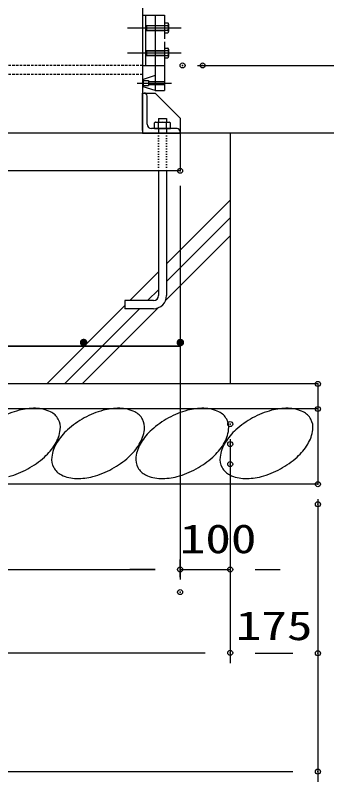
# Model space of a CAD drawing. Units: millimetres, scale not verified. Extents: x -5940 to 5940, y -4200 to 4200.
# Drawn here: x 2440 to 3061, y -1964 to -436 of the extents above; entities that cross this region are included whole.
import ezdxf
from ezdxf.enums import TextEntityAlignment as Align

# ---------------------------------------------------------------- set-up
doc = ezdxf.new("R2010")
doc.units = ezdxf.units.MM
doc.header["$LTSCALE"] = 20
doc.header["$PDMODE"] = 32
doc.header["$PDSIZE"] = 10
doc.linetypes.add('USER1', pattern=[0.375, 0.25, -0.125])
doc.linetypes.add('USER5', pattern=[0.26, 0.01, -0.25])
for name, color, linetype, lineweight in [('0-0_0', 7, 'Continuous', 25), ('0-1_1', 7, 'Continuous', 25), ('0-2_EXTCNT-L', 4, 'Continuous', 25), ('0-4_2', 7, 'Continuous', 25)]:
    doc.layers.add(name, color=color, linetype=linetype, lineweight=lineweight)
doc.layers.add('0-5_DEFPOINTS', color=7, linetype='Continuous')
doc.styles.add('ＭＳ ゴシック', font='')
doc.styles.get('ＭＳ ゴシック').set_extended_font_data('MS Gothic')

msp = doc.modelspace()

# ---------------------------------------------------------------- linework, layer by layer
at = {"layer": '0-0_0'}
for p, q in [((2693.39, -436.28), (2737.39, -436.28)), ((2699.39, -456.28), (2737.39, -456.28)), ((2699.39, -456.78), (2737.39, -456.78)), ((2737.39, -451.48), (2744.19, -451.48)), ((2737.39, -456.38), (2745.39, -456.38)), ((2663.23, -461.27), (2770.54, -461.3)), ((2699.39, -465.78), (2737.39, -465.78)), ((2699.39, -466.28), (2737.39, -466.28)), ((2737.39, -466.18), (2745.39, -466.18)), ((2737.39, -471.08), (2744.19, -471.08)), ((2737.39, -501.48), (2744.19, -501.48)), ((2663.23, -511.27), (2770.54, -511.3)), ((2699.39, -506.28), (2737.39, -506.28)), ((2699.39, -506.78), (2737.39, -506.78)), ((2699.39, -515.78), (2737.39, -515.78)), ((2699.39, -516.28), (2737.39, -516.28)), ((2737.39, -506.38), (2745.39, -506.38)), ((2737.39, -516.18), (2745.39, -516.18)), ((2737.39, -521.08), (2744.19, -521.08)), ((2693.39, -536.28), (2737.39, -536.28)), ((2718.4, -556.29), (2694.39, -563.96)), ((2682.59, -571.28), (2751.15, -571.29)), ((2694.39, -566.28), (2705.39, -566.28)), ((2694.39, -576.28), (2705.39, -576.28)), ((2718.39, -586.28), (2694.39, -578.6)), ((2705.39, -568.28), (2737.39, -568.29)), ((2705.39, -574.28), (2737.39, -574.29)), ((2718.39, -586.28), (2737.39, -586.28))]:
    msp.add_line(p, q, dxfattribs=at)
at = {"layer": '0-0_0', "color": 1}
for p, q in [((2803.39, -536.26), (3757.03, -536.26)), ((2843.39, -536.26), (3757.03, -536.26)), ((2768.39, -776.26), (2768.39, -1561.45)), ((2868.39, -1281.26), (2868.39, -1727.45)), ((2868.39, -1321.26), (2868.39, -1561.45)), ((2868.39, -1361.26), (2868.39, -1728.45)), ((3043.39, -1401.26), (3043.39, -1964.45)), ((3043.39, -1441.26), (3043.39, -1728.45)), ((2768.39, -1556.45), (2768.39, -1521.45))]:
    msp.add_line(p, q, dxfattribs=at)
at = {"layer": '0-0_0', "color": 2}
for p, q in [((1468.39, -1541.45), (2718.39, -1541.45)), ((2718.39, -1541.45), (2668.39, -1541.45)), ((2768.39, -1541.45), (2868.39, -1541.45)), ((2918.39, -1541.45), (2968.39, -1541.45)), ((1368.39, -1707.45), (2818.39, -1707.45)), ((2918.39, -1708.45), (2993.39, -1708.45)), ((1193.39, -1944.45), (2993.39, -1944.45))]:
    msp.add_line(p, q, dxfattribs=at)
at = {"layer": '0-0_0'}
for centre, radius, start, end in [((2742.29, -453.93), 3.1, 307.80915, 52.19085), ((2734.79, -461.28), 10.6, 332.47843, 27.52157), ((2742.29, -468.63), 3.1, 307.8099, 52.1901), ((2742.29, -503.93), 3.1, 307.80915, 52.19085), ((2734.79, -511.28), 10.6, 332.47843, 27.52157), ((2742.29, -518.63), 3.1, 307.8099, 52.1901)]:
    msp.add_arc(centre, radius, start, end, dxfattribs=at)
for points in [[(2568.39, -1088.76), (2576.36, -1081.27), (2577.3, -1081.39)], [(2568.39, -1088.76), (2575.42, -1081.27), (2576.36, -1081.27)], [(2568.39, -1088.76), (2574.49, -1081.39), (2575.42, -1081.27)], [(2568.39, -1088.76), (2577.3, -1081.39), (2578.21, -1081.63)], [(2568.39, -1088.76), (2573.57, -1081.63), (2574.49, -1081.39)], [(2568.39, -1088.76), (2578.21, -1081.63), (2575.66, -1088.67)], [(2568.39, -1088.76), (2572.7, -1081.97), (2573.57, -1081.63)], [(2568.39, -1088.76), (2571.87, -1082.43), (2572.7, -1081.97)], [(2568.39, -1088.76), (2571.11, -1082.98), (2571.87, -1082.43)], [(2568.39, -1088.76), (2570.42, -1083.63), (2571.11, -1082.98)], [(2568.45, -1087.82), (2570.42, -1083.63), (2568.39, -1088.76)], [(2568.45, -1087.82), (2569.82, -1084.35), (2570.42, -1083.63)], [(2568.63, -1086.89), (2569.82, -1084.35), (2568.45, -1087.82)], [(2568.63, -1086.89), (2569.32, -1085.15), (2569.82, -1084.35)], [(2575.66, -1088.67), (2578.21, -1081.63), (2575.67, -1088.64)], [(2575.67, -1088.64), (2578.21, -1081.63), (2575.69, -1088.61)], [(2575.69, -1088.61), (2578.21, -1081.63), (2575.71, -1088.59)], [(2575.71, -1088.59), (2578.21, -1081.63), (2575.73, -1088.57)], [(2575.73, -1088.57), (2578.21, -1081.63), (2575.76, -1088.55)], [(2575.76, -1088.55), (2578.21, -1081.63), (2575.79, -1088.53)], [(2575.79, -1088.53), (2578.21, -1081.63), (2575.81, -1088.52)], [(2575.81, -1088.52), (2578.21, -1081.63), (2575.85, -1088.51)], [(2575.85, -1088.51), (2578.21, -1081.63), (2575.88, -1088.51)], [(2575.88, -1088.51), (2578.21, -1081.63), (2575.91, -1088.51)], [(2575.91, -1088.51), (2578.21, -1081.63), (2575.94, -1088.51)], [(2575.94, -1088.51), (2578.21, -1081.63), (2575.97, -1088.52)], [(2575.97, -1088.52), (2578.21, -1081.63), (2576, -1088.53)], [(2576, -1088.53), (2578.21, -1081.63), (2576.03, -1088.55)], [(2576.03, -1088.55), (2578.21, -1081.63), (2576.05, -1088.57)], [(2576.05, -1088.57), (2578.21, -1081.63), (2576.07, -1088.59)], [(2576.07, -1088.59), (2578.21, -1081.63), (2576.09, -1088.61)], [(2576.09, -1088.61), (2578.21, -1081.63), (2576.11, -1088.64)], [(2576.11, -1088.64), (2578.21, -1081.63), (2576.12, -1088.67)], [(2576.12, -1088.67), (2578.21, -1081.63), (2576.13, -1088.7)], [(2576.13, -1088.7), (2578.21, -1081.63), (2576.14, -1088.73)], [(2576.14, -1088.76), (2578.21, -1081.63), (2579.09, -1081.97)], [(2576.14, -1088.73), (2578.21, -1081.63), (2576.14, -1088.76)], [(2576.14, -1088.76), (2579.09, -1081.97), (2579.91, -1082.43)], [(2576.14, -1088.76), (2579.91, -1082.43), (2580.67, -1082.98)], [(2576.14, -1088.76), (2580.67, -1082.98), (2581.36, -1083.63)], [(2576.14, -1088.76), (2581.36, -1083.63), (2581.96, -1084.35)], [(2576.14, -1088.76), (2581.96, -1084.35), (2582.46, -1085.15)], [(2761.39, -1088.76), (2769.36, -1081.27), (2770.3, -1081.39)], [(2761.39, -1088.76), (2768.42, -1081.27), (2769.36, -1081.27)], [(2761.39, -1088.76), (2767.49, -1081.39), (2768.42, -1081.27)], [(2761.39, -1088.76), (2770.3, -1081.39), (2771.21, -1081.63)], [(2761.39, -1088.76), (2766.57, -1081.63), (2767.49, -1081.39)], [(2761.39, -1088.76), (2771.21, -1081.63), (2768.66, -1088.67)], [(2761.39, -1088.76), (2765.7, -1081.97), (2766.57, -1081.63)], [(2761.39, -1088.76), (2764.87, -1082.43), (2765.7, -1081.97)], [(2761.39, -1088.76), (2764.11, -1082.98), (2764.87, -1082.43)], [(2761.39, -1088.76), (2763.42, -1083.63), (2764.11, -1082.98)], [(2761.39, -1088.76), (2762.82, -1084.35), (2763.42, -1083.63)], [(2761.45, -1087.82), (2762.82, -1084.35), (2761.39, -1088.76)], [(2761.45, -1087.82), (2762.32, -1085.15), (2762.82, -1084.35)], [(2768.66, -1088.67), (2771.21, -1081.63), (2768.67, -1088.64)], [(2768.67, -1088.64), (2771.21, -1081.63), (2768.69, -1088.61)], [(2768.69, -1088.61), (2771.21, -1081.63), (2768.71, -1088.59)], [(2768.71, -1088.59), (2771.21, -1081.63), (2768.73, -1088.57)], [(2768.73, -1088.57), (2771.21, -1081.63), (2768.76, -1088.55)], [(2768.76, -1088.55), (2771.21, -1081.63), (2768.79, -1088.53)], [(2768.79, -1088.53), (2771.21, -1081.63), (2768.81, -1088.52)], [(2768.81, -1088.52), (2771.21, -1081.63), (2768.85, -1088.51)], [(2768.85, -1088.51), (2771.21, -1081.63), (2768.88, -1088.51)], [(2768.88, -1088.51), (2771.21, -1081.63), (2768.91, -1088.51)], [(2768.91, -1088.51), (2771.21, -1081.63), (2768.94, -1088.51)], [(2768.94, -1088.51), (2771.21, -1081.63), (2768.97, -1088.52)], [(2768.97, -1088.52), (2771.21, -1081.63), (2769, -1088.53)], [(2769, -1088.53), (2771.21, -1081.63), (2769.03, -1088.55)], [(2769.03, -1088.55), (2771.21, -1081.63), (2769.05, -1088.57)], [(2769.05, -1088.57), (2771.21, -1081.63), (2769.07, -1088.59)], [(2769.07, -1088.59), (2771.21, -1081.63), (2769.09, -1088.61)], [(2769.09, -1088.61), (2771.21, -1081.63), (2769.11, -1088.64)], [(2769.11, -1088.64), (2771.21, -1081.63), (2769.12, -1088.67)], [(2769.12, -1088.67), (2771.21, -1081.63), (2769.13, -1088.7)], [(2769.13, -1088.7), (2771.21, -1081.63), (2769.14, -1088.73)], [(2769.14, -1088.76), (2771.21, -1081.63), (2772.09, -1081.97)], [(2769.14, -1088.73), (2771.21, -1081.63), (2769.14, -1088.76)], [(2769.14, -1088.76), (2772.09, -1081.97), (2772.91, -1082.43)], [(2769.14, -1088.76), (2772.91, -1082.43), (2773.67, -1082.98)], [(2769.14, -1088.76), (2773.67, -1082.98), (2774.36, -1083.63)], [(2769.14, -1088.76), (2774.36, -1083.63), (2774.96, -1084.35)], [(2769.14, -1088.76), (2774.96, -1084.35), (2775.46, -1085.15)], [(2568.39, -1088.76), (2575.66, -1088.67), (2575.65, -1088.7)], [(2568.39, -1088.76), (2575.65, -1088.7), (2575.64, -1088.73)], [(2568.39, -1088.76), (2575.64, -1088.73), (2575.64, -1088.76)], [(2572.7, -1095.55), (2568.39, -1088.76), (2575.64, -1088.76)], [(2571.87, -1095.09), (2568.39, -1088.76), (2572.7, -1095.55)], [(2571.11, -1094.54), (2568.39, -1088.76), (2571.87, -1095.09)], [(2570.42, -1093.89), (2568.39, -1088.76), (2571.11, -1094.54)], [(2569.82, -1093.17), (2568.39, -1088.76), (2570.42, -1093.89)], [(2569.32, -1092.37), (2568.39, -1088.76), (2569.82, -1093.17)], [(2568.92, -1091.52), (2568.39, -1088.76), (2569.32, -1092.37)], [(2568.63, -1090.62), (2568.39, -1088.76), (2568.92, -1091.52)], [(2568.45, -1089.7), (2568.39, -1088.76), (2568.63, -1090.62)], [(2568.92, -1086), (2569.32, -1085.15), (2568.63, -1086.89)], [(2572.7, -1095.55), (2575.64, -1088.76), (2575.64, -1088.79)], [(2572.7, -1095.55), (2575.64, -1088.79), (2575.65, -1088.82)], [(2572.7, -1095.55), (2575.65, -1088.82), (2575.66, -1088.85)], [(2572.7, -1095.55), (2575.66, -1088.85), (2575.67, -1088.88)], [(2572.7, -1095.55), (2576.11, -1088.88), (2573.57, -1095.89)], [(2572.7, -1095.55), (2576.09, -1088.91), (2576.11, -1088.88)], [(2572.7, -1095.55), (2575.67, -1088.88), (2575.69, -1088.91)], [(2572.7, -1095.55), (2576.07, -1088.93), (2576.09, -1088.91)], [(2572.7, -1095.55), (2575.69, -1088.91), (2575.71, -1088.93)], [(2572.7, -1095.55), (2576.05, -1088.95), (2576.07, -1088.93)], [(2572.7, -1095.55), (2575.71, -1088.93), (2575.73, -1088.95)], [(2572.7, -1095.55), (2576.03, -1088.97), (2576.05, -1088.95)], [(2572.7, -1095.55), (2575.73, -1088.95), (2575.76, -1088.97)], [(2572.7, -1095.55), (2576, -1088.99), (2576.03, -1088.97)], [(2572.7, -1095.55), (2575.76, -1088.97), (2575.79, -1088.99)], [(2572.7, -1095.55), (2575.97, -1089), (2576, -1088.99)], [(2572.7, -1095.55), (2575.79, -1088.99), (2575.81, -1089)], [(2572.7, -1095.55), (2575.94, -1089.01), (2575.97, -1089)], [(2572.7, -1095.55), (2575.81, -1089), (2575.85, -1089.01)], [(2572.7, -1095.55), (2575.91, -1089.01), (2575.94, -1089.01)], [(2572.7, -1095.55), (2575.88, -1089.01), (2575.91, -1089.01)], [(2572.7, -1095.55), (2575.85, -1089.01), (2575.88, -1089.01)], [(2573.57, -1095.89), (2576.12, -1088.85), (2574.49, -1096.13)], [(2573.57, -1095.89), (2576.11, -1088.88), (2576.12, -1088.85)], [(2574.49, -1096.13), (2576.13, -1088.82), (2575.42, -1096.24)], [(2574.49, -1096.13), (2576.12, -1088.85), (2576.13, -1088.82)], [(2575.42, -1096.24), (2576.14, -1088.79), (2576.36, -1096.24)], [(2575.42, -1096.24), (2576.13, -1088.82), (2576.14, -1088.79)], [(2576.14, -1088.76), (2582.46, -1085.15), (2582.87, -1086)], [(2576.14, -1088.76), (2582.87, -1086), (2583.16, -1086.89)], [(2576.14, -1088.76), (2583.16, -1086.89), (2583.33, -1087.82)], [(2576.14, -1088.76), (2583.33, -1087.82), (2583.39, -1088.76)], [(2580.67, -1094.54), (2576.14, -1088.76), (2583.39, -1088.76)], [(2579.91, -1095.09), (2576.14, -1088.76), (2580.67, -1094.54)], [(2579.09, -1095.55), (2576.14, -1088.76), (2579.91, -1095.09)], [(2578.21, -1095.89), (2576.14, -1088.76), (2579.09, -1095.55)], [(2577.3, -1096.13), (2576.14, -1088.76), (2578.21, -1095.89)], [(2576.36, -1096.24), (2576.14, -1088.76), (2577.3, -1096.13)], [(2576.36, -1096.24), (2576.14, -1088.79), (2576.14, -1088.76)], [(2580.67, -1094.54), (2583.39, -1088.76), (2581.36, -1093.89)], [(2581.36, -1093.89), (2583.39, -1088.76), (2583.33, -1089.7)], [(2581.36, -1093.89), (2583.33, -1089.7), (2581.96, -1093.17)], [(2581.96, -1093.17), (2583.33, -1089.7), (2583.16, -1090.62)], [(2581.96, -1093.17), (2583.16, -1090.62), (2582.46, -1092.37)], [(2582.46, -1092.37), (2583.16, -1090.62), (2582.87, -1091.52)], [(2761.39, -1088.76), (2768.66, -1088.67), (2768.65, -1088.7)], [(2761.39, -1088.76), (2768.65, -1088.7), (2768.64, -1088.73)], [(2761.39, -1088.76), (2768.64, -1088.73), (2768.64, -1088.76)], [(2765.7, -1095.55), (2761.39, -1088.76), (2768.64, -1088.76)], [(2764.87, -1095.09), (2761.39, -1088.76), (2765.7, -1095.55)], [(2764.11, -1094.54), (2761.39, -1088.76), (2764.87, -1095.09)], [(2763.42, -1093.89), (2761.39, -1088.76), (2764.11, -1094.54)], [(2762.82, -1093.17), (2761.39, -1088.76), (2763.42, -1093.89)], [(2762.32, -1092.37), (2761.39, -1088.76), (2762.82, -1093.17)], [(2761.92, -1091.52), (2761.39, -1088.76), (2762.32, -1092.37)], [(2761.63, -1090.62), (2761.39, -1088.76), (2761.92, -1091.52)], [(2761.45, -1089.7), (2761.39, -1088.76), (2761.63, -1090.62)], [(2761.63, -1086.89), (2762.32, -1085.15), (2761.45, -1087.82)], [(2761.63, -1086.89), (2761.92, -1086), (2762.32, -1085.15)], [(2765.7, -1095.55), (2768.64, -1088.76), (2768.64, -1088.79)], [(2765.7, -1095.55), (2768.64, -1088.79), (2768.65, -1088.82)], [(2765.7, -1095.55), (2768.65, -1088.82), (2768.66, -1088.85)], [(2765.7, -1095.55), (2768.66, -1088.85), (2768.67, -1088.88)], [(2765.7, -1095.55), (2769.11, -1088.88), (2766.57, -1095.89)], [(2765.7, -1095.55), (2769.09, -1088.91), (2769.11, -1088.88)], [(2765.7, -1095.55), (2768.67, -1088.88), (2768.69, -1088.91)], [(2765.7, -1095.55), (2769.07, -1088.93), (2769.09, -1088.91)], [(2765.7, -1095.55), (2768.69, -1088.91), (2768.71, -1088.93)], [(2765.7, -1095.55), (2769.05, -1088.95), (2769.07, -1088.93)], [(2765.7, -1095.55), (2768.71, -1088.93), (2768.73, -1088.95)], [(2765.7, -1095.55), (2769.03, -1088.97), (2769.05, -1088.95)], [(2765.7, -1095.55), (2768.73, -1088.95), (2768.76, -1088.97)], [(2765.7, -1095.55), (2769, -1088.99), (2769.03, -1088.97)], [(2765.7, -1095.55), (2768.76, -1088.97), (2768.79, -1088.99)], [(2765.7, -1095.55), (2768.97, -1089), (2769, -1088.99)], [(2765.7, -1095.55), (2768.79, -1088.99), (2768.81, -1089)], [(2765.7, -1095.55), (2768.94, -1089.01), (2768.97, -1089)], [(2765.7, -1095.55), (2768.81, -1089), (2768.85, -1089.01)], [(2765.7, -1095.55), (2768.91, -1089.01), (2768.94, -1089.01)], [(2765.7, -1095.55), (2768.88, -1089.01), (2768.91, -1089.01)], [(2765.7, -1095.55), (2768.85, -1089.01), (2768.88, -1089.01)], [(2766.57, -1095.89), (2769.12, -1088.85), (2767.49, -1096.13)], [(2766.57, -1095.89), (2769.11, -1088.88), (2769.12, -1088.85)], [(2767.49, -1096.13), (2769.13, -1088.82), (2768.42, -1096.24)], [(2767.49, -1096.13), (2769.12, -1088.85), (2769.13, -1088.82)], [(2768.42, -1096.24), (2769.14, -1088.79), (2769.36, -1096.24)], [(2768.42, -1096.24), (2769.13, -1088.82), (2769.14, -1088.79)], [(2769.14, -1088.76), (2775.46, -1085.15), (2775.87, -1086)], [(2769.14, -1088.76), (2775.87, -1086), (2776.16, -1086.89)], [(2769.14, -1088.76), (2776.16, -1086.89), (2776.33, -1087.82)], [(2769.14, -1088.76), (2776.33, -1087.82), (2776.39, -1088.76)], [(2774.36, -1093.89), (2769.14, -1088.76), (2776.39, -1088.76)], [(2773.67, -1094.54), (2769.14, -1088.76), (2774.36, -1093.89)], [(2772.91, -1095.09), (2769.14, -1088.76), (2773.67, -1094.54)], [(2772.09, -1095.55), (2769.14, -1088.76), (2772.91, -1095.09)], [(2771.21, -1095.89), (2769.14, -1088.76), (2772.09, -1095.55)], [(2770.3, -1096.13), (2769.14, -1088.76), (2771.21, -1095.89)], [(2769.36, -1096.24), (2769.14, -1088.76), (2770.3, -1096.13)], [(2769.36, -1096.24), (2769.14, -1088.79), (2769.14, -1088.76)], [(2774.36, -1093.89), (2776.39, -1088.76), (2774.96, -1093.17)], [(2774.96, -1093.17), (2776.39, -1088.76), (2776.33, -1089.7)], [(2774.96, -1093.17), (2776.33, -1089.7), (2775.46, -1092.37)], [(2775.46, -1092.37), (2776.33, -1089.7), (2776.16, -1090.62)], [(2775.46, -1092.37), (2776.16, -1090.62), (2775.87, -1091.52)]]:
    msp.add_solid(points, dxfattribs=at)
at = {"layer": '0-1_1'}
for p, q in [((2693.39, 1098.74), (2693.39, -671.26)), ((2693.39, 1093.74), (2693.39, -666.26)), ((2699.39, -436.28), (2699.39, -536.28)), ((2718.39, -436.28), (2718.39, -586.28)), ((2737.39, -436.28), (2737.39, -483.28)), ((2701.39, -456.28), (2701.39, -466.28)), ((2745.39, -453.93), (2745.39, -468.63)), ((2737.39, -489.28), (2737.39, -586.28)), ((2745.39, -503.93), (2745.39, -518.63)), ((2701.39, -506.28), (2701.39, -516.28)), ((2694.39, -563.96), (2694.39, -578.6)), ((2705.39, -566.28), (2705.39, -576.28)), ((2768.39, -641.26), (2718.39, -591.26)), ((2768.39, -641.26), (2768.39, -746.26)), ((2725.39, -641.95), (2741.39, -641.95)), ((2725.39, -641.95), (2725.39, -650.63)), ((2741.39, -641.95), (2741.39, -650.72)), ((3494.6, -671.26), (-4506.61, -671.26)), ((2725.39, -662.26), (2725.39, -671.26)), ((2741.39, -662.26), (2741.39, -671.26)), ((2868.39, -671.26), (2868.39, -1171.26)), ((2768.39, -746.26), (1418.39, -746.26)), ((2725.39, -746.26), (2725.39, -995.26)), ((2741.39, -746.26), (2741.39, -995.26)), ((2658.39, -1005.26), (2658.39, -1021.26)), ((2715.39, -1005.26), (2658.39, -1005.26)), ((2715.39, -1021.26), (2658.39, -1021.26)), ((1418.39, -1096.26), (2768.39, -1096.26)), ((2768.39, -1096.26), (1418.39, -1096.26)), ((2768.39, -1096.26), (1418.39, -1096.26)), ((3043.39, -1171.26), (1143.39, -1171.26)), ((3043.39, -1171.26), (3043.39, -1371.26)), ((3043.39, -1221.26), (1143.39, -1221.26)), ((3043.39, -1371.26), (1143.39, -1371.26))]:
    msp.add_line(p, q, dxfattribs=at)
at = {"layer": '0-1_1', "color": 4, "linetype": 'USER1'}
for p, q in [((2693.39, -536.26), (1493.39, -536.26)), ((2693.39, -554.26), (1493.39, -554.26))]:
    msp.add_line(p, q, dxfattribs=at)
at = {"layer": '0-1_1', "linetype": 'USER5'}
for p, q in [((2725.39, -671.26), (2725.39, -746.26)), ((2741.39, -671.26), (2741.39, -746.26))]:
    msp.add_line(p, q, dxfattribs=at)
at = {"layer": '0-1_1', "color": 4}
for p, q in [((2741.39, -932.01), (2868.39, -805.01)), ((2741.39, -967.37), (2868.39, -840.36)), ((2739.74, -1004.37), (2868.39, -875.72)), ((2668.14, -1005.26), (2725.39, -948.01)), ((2703.5, -1005.26), (2725.39, -983.37)), ((2502.14, -1171.26), (2658.39, -1015.01)), ((2537.5, -1171.26), (2687.5, -1021.26)), ((2572.85, -1171.26), (2724.5, -1019.61))]:
    msp.add_line(p, q, dxfattribs=at)
at = {"layer": '0-1_1'}
for radius in [26, 10]:
    msp.add_arc((2715.39, -995.26), radius, 270, 0, dxfattribs=at)
at = {"layer": '0-2_EXTCNT-L'}
for centre, radius, start, end in [((2477.31, -1335.58), 115.68, 88.7385, 105.20457), ((2478.24, -1293.4), 73.49, 64.41276, 88.7385), ((2645.31, -1335.58), 115.68, 88.7385, 105.20457), ((2646.24, -1293.4), 73.49, 64.41276, 88.7385), ((2813.31, -1335.58), 115.68, 88.7385, 105.20457), ((2814.24, -1293.4), 73.49, 64.41276, 88.7385), ((2981.31, -1335.58), 115.68, 88.7385, 105.20457), ((2982.24, -1293.4), 73.49, 64.41276, 88.7385), ((2492.97, -1393.18), 175.38, 105.20457, 118.56194), ((2495.11, -1258.18), 34.44, 28.56194, 64.41276), ((2660.97, -1393.18), 175.38, 105.20457, 118.56194), ((2663.11, -1258.18), 34.44, 28.56194, 64.41276), ((2828.97, -1393.18), 175.38, 105.20457, 118.56194), ((2831.11, -1258.18), 34.44, 28.56194, 64.41276), ((2996.97, -1393.18), 175.38, 105.20457, 118.56194), ((2999.11, -1258.18), 34.44, 28.56194, 64.41276), ((2495.11, -1258.18), 34.44, 352.71112, 28.56194), ((2660.97, -1393.18), 175.38, 118.56194, 131.91931), ((2663.11, -1258.18), 34.44, 352.71112, 28.56194), ((2828.97, -1393.18), 175.38, 118.56194, 131.91931), ((2831.11, -1258.18), 34.44, 352.71112, 28.56194), ((2996.97, -1393.18), 175.38, 118.56194, 131.91931), ((2999.11, -1258.18), 34.44, 352.71112, 28.56194), ((2456.37, -1253.22), 73.49, 328.38539, 352.71112), ((2621.09, -1348.76), 115.68, 131.91931, 148.38539), ((2624.37, -1253.22), 73.49, 328.38539, 352.71112), ((2789.09, -1348.76), 115.68, 131.91931, 148.38539), ((2792.37, -1253.22), 73.49, 328.38539, 352.71112), ((2957.09, -1348.76), 115.68, 131.91931, 148.38539), ((2960.37, -1253.22), 73.49, 328.38539, 352.71112), ((2420.44, -1231.11), 115.68, 311.91931, 328.38539), ((2585.16, -1326.65), 73.49, 148.38539, 172.71112), ((2588.44, -1231.11), 115.68, 311.91931, 328.38539), ((2753.16, -1326.65), 73.49, 148.38539, 172.71112), ((2756.44, -1231.11), 115.68, 311.91931, 328.38539), ((2921.16, -1326.65), 73.49, 148.38539, 172.71112), ((2924.44, -1231.11), 115.68, 311.91931, 328.38539), ((2380.56, -1186.69), 175.38, 298.56194, 311.91931), ((2546.42, -1321.69), 34.44, 172.71112, 208.56194), ((2548.56, -1186.69), 175.38, 298.56194, 311.91931), ((2714.42, -1321.69), 34.44, 172.71112, 208.56194), ((2716.56, -1186.69), 175.38, 298.56194, 311.91931), ((2882.42, -1321.69), 34.44, 172.71112, 208.56194), ((2884.56, -1186.69), 175.38, 298.56194, 311.91931), ((2380.56, -1186.69), 175.38, 285.20457, 298.56194), ((2546.42, -1321.69), 34.44, 208.56194, 244.41276), ((2548.56, -1186.69), 175.38, 285.20457, 298.56194), ((2714.42, -1321.69), 34.44, 208.56194, 244.41276), ((2716.56, -1186.69), 175.38, 285.20457, 298.56194), ((2882.42, -1321.69), 34.44, 208.56194, 244.41276), ((2884.56, -1186.69), 175.38, 285.20457, 298.56194), ((2563.29, -1286.47), 73.49, 244.41276, 268.7385), ((2564.22, -1244.29), 115.68, 268.7385, 285.20457), ((2731.29, -1286.47), 73.49, 244.41276, 268.7385), ((2732.22, -1244.29), 115.68, 268.7385, 285.20457), ((2899.29, -1286.47), 73.49, 244.41276, 268.7385), ((2900.22, -1244.29), 115.68, 268.7385, 285.20457)]:
    msp.add_arc(centre, radius, start, end, dxfattribs=at)
at = {"layer": '0-4_2'}
for p, q in [((2693.39, -591.26), (2718.39, -591.26)), ((2693.39, -666.26), (2693.39, -591.26)), ((2702.39, -653.26), (2702.39, -597.26)), ((2719.53, -649.46), (2717.39, -650.7)), ((2717.39, -662.26), (2717.39, -650.7)), ((2719.53, -649.46), (2747.25, -649.46)), ((2725.39, -662.26), (2725.39, -650.7)), ((2741.39, -662.26), (2741.39, -650.7)), ((2747.25, -649.46), (2749.39, -650.7)), ((2693.39, -671.26), (2768.39, -671.26)), ((2762.39, -662.26), (2711.39, -662.26)), ((2768.39, -671.26), (2768.39, -668.26))]:
    msp.add_line(p, q, dxfattribs=at)
msp.add_lwpolyline([(2717.39, -662.26), (2749.39, -662.26), (2749.39, -650.7)], dxfattribs=at)
for centre, radius, start, end in [((2696.39, -597.26), 6, 0, 90), ((2711.39, -653.26), 9, 180, 269.99997), ((2719.53, -663.92), 14.46, 66.2776, 90), ((2733.23, -677.05), 27.56, 72.79427, 106.56505), ((2747.25, -663.92), 14.44, 90, 113.96197), ((2762.39, -668.26), 6, 0, 90)]:
    msp.add_arc(centre, radius, start, end, dxfattribs=at)
at = {"layer": '0-5_DEFPOINTS'}
for p in [(2773.39, -536.26), (2813.39, -536.26), (2768.39, -746.26), (3043.39, -1171.26), (3043.39, -1221.26), (2868.39, -1251.26), (2868.39, -1291.26), (2868.39, -1331.26), (3043.39, -1371.26), (3043.39, -1371.26), (3043.39, -1411.26), (2768.39, -1541.45), (2868.39, -1541.45), (2768.39, -1586.45), (2868.39, -1707.45), (3043.39, -1708.45), (3043.39, -1944.45)]:
    msp.add_point(p, dxfattribs=at)

# ---------------------------------------------------------------- texts
at = {"layer": '0-0_0', "color": 3, "style": 'ＭＳ ゴシック', "width": 1.3}
for s, p in [('100', (2767.64, -1526.21)), ('175', (2879.39, -1699.56))]:
    msp.add_text(s, height=57.77, dxfattribs=at).set_placement(p, align=Align.BOTTOM_LEFT)

doc.saveas('drawing.dxf')
